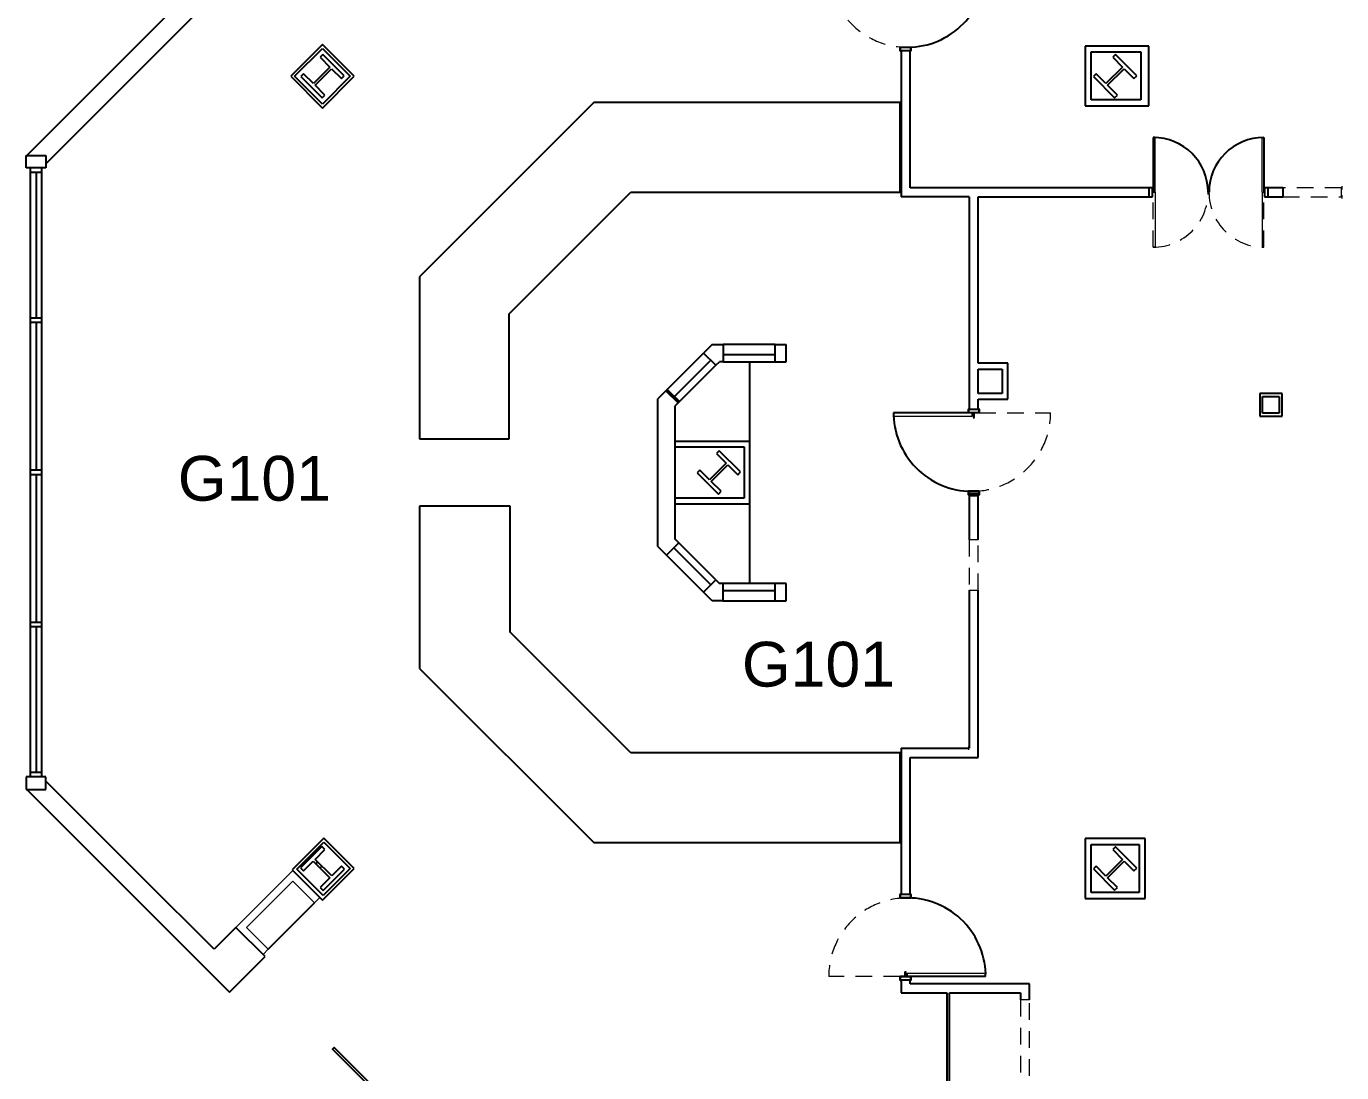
# Model space of a CAD drawing. Header units: inches. Extents: x -115 to 5677, y -261 to 4726.
# Drawn here: x 1113 to 1817, y 920 to 1480 of the extents above; entities that cross this region are included whole.
import ezdxf

# ---------------------------------------------------------------- set-up
doc = ezdxf.new("R2010")
doc.units = ezdxf.units.IN
doc.header["$LTSCALE"] = 96
doc.header["$MEASUREMENT"] = 0
doc.linetypes.add('_Hidden Lines', pattern=[0.15625, 0.09375, -0.0625])
for name, color, linetype in [('A-ANNO-ROOM', 4, 'CONTINUOUS'), ('A-COLS', 5, 'CONTINUOUS'), ('A-DOOR', 2, 'CONTINUOUS'), ('A-FLOR-CASE', 3, 'CONTINUOUS'), ('A-GLAZ', 2, 'CONTINUOUS'), ('A-GLAZ-SILL', 1, 'CONTINUOUS'), ('A-WALL-FULL', 6, 'CONTINUOUS')]:
    doc.layers.add(name, color=color, linetype=linetype)
for name, color, linetype, lineweight in [('A-DOOR-4', 2, '_Hidden Lines', 20), ('A-FLOR-CASE-1', 3, 'CONTINUOUS', 20), ('I-WALL-2', 2, 'CONTINUOUS', 50)]:
    doc.layers.add(name, color=color, linetype=linetype, lineweight=lineweight)
doc.styles.add('ARIAL', font='arial.ttf')

# ---------------------------------------------------------------- blocks, each defined once
blk = doc.blocks.new('Casework 1 - Casework 1-2571384-ABSWR_AR_GL')
at = {"layer": 'A-FLOR-CASE'}
for p, q in [((4655.78, 1606.78), (4562.53, 1513.53)), ((4819.78, 1606.78), (4655.78, 1606.78)), ((4819.78, 1558.78), (4819.78, 1606.78)), ((4610.53, 1493.65), (4675.66, 1558.78)), ((4675.66, 1558.78), (4819.78, 1558.78)), ((4562.53, 1513.53), (4562.53, 1426.66)), ((4610.53, 1426.66), (4610.53, 1493.65)), ((4562.53, 1426.66), (4610.53, 1426.66)), ((4611.02, 1390.66), (4562.53, 1390.66)), ((4562.53, 1390.66), (4562.53, 1303.78)), ((4611.02, 1323.17), (4611.02, 1390.66)), ((4675.66, 1258.53), (4611.02, 1323.17)), ((4562.53, 1303.78), (4655.78, 1210.53)), ((4819.78, 1258.53), (4675.66, 1258.53)), ((4819.78, 1210.53), (4819.78, 1258.53)), ((4655.78, 1210.53), (4819.78, 1210.53))]:
    blk.add_line(p, q, dxfattribs=at)
blk = doc.blocks.new('Casework4 - Casework-6760103-ABSWR_AR_GL')
at = {"layer": 'A-FLOR-CASE'}
blk.add_line((4737.9, 1425.53), (4737.9, 1468.03), dxfattribs=at)
blk = doc.blocks.new('Casework5 - Casework-6813961-ABSWR_AR_GL')
at = {"layer": 'A-FLOR-CASE'}
blk.add_line((4738.9, 1349.28), (4738.9, 1391.78), dxfattribs=at)
blk = doc.blocks.new('WALL STORAGE4 - WALL STORAGE-7831492-ABSWR_AR_GL')
at = {"layer": 'A-FLOR-CASE'}
blk.add_line((4481.09, 1153.5), (4505.84, 1178.24), dxfattribs=at)
at = {"layer": 'A-FLOR-CASE-1'}
for p, q in [((4494.17, 1195.57), (4463.77, 1165.16)), ((4508.67, 1181.07), (4494.17, 1195.57)), ((4469.42, 1165.16), (4494.17, 1189.91)), ((4494.17, 1189.91), (4505.84, 1178.24)), ((4505.84, 1178.24), (4508.67, 1181.07)), ((4463.77, 1165.16), (4478.26, 1150.67)), ((4481.09, 1153.5), (4469.42, 1165.16)), ((4478.26, 1150.67), (4481.09, 1153.5))]:
    blk.add_line(p, q, dxfattribs=at)

msp = doc.modelspace()

# ---------------------------------------------------------------- hatches: boundary and pattern name
at = {"layer": 'A-COLS'}
h = msp.add_hatch(dxfattribs=at)
h.set_pattern_fill('FP_163', color=256, angle=-135, style=0, pattern_type=2)
h.set_pattern_definition([(45, (-3238.246, -167.171), (-9.503515, 9.503515), []), (45, (-3238.247, -152.77), (-9.503515, 9.503515), [])])
h.paths.add_polyline_path([(1272.15, 1017.69), (1283.61, 1029.14), (1282.01, 1030.74), (1276.78, 1025.51), (1267.89, 1034.41), (1273.12, 1039.63), (1271.52, 1041.23), (1260.06, 1029.78), (1261.66, 1028.18), (1266.89, 1033.41), (1275.79, 1024.51), (1270.56, 1019.28)], flags=0)

# ---------------------------------------------------------------- linework, layer by layer
for p, q in [((1272.05, 1465.32), (1270.58, 1463.86)), ((1283.43, 1453.94), (1272.05, 1465.32)), ((1696.31, 1465.32), (1694.85, 1463.86)), ((1707.7, 1453.94), (1696.31, 1465.32)), ((1275.82, 1458.62), (1266.94, 1449.74)), ((1267.85, 1448.83), (1276.73, 1457.71)), ((1270.58, 1463.86), (1275.82, 1458.62)), ((1276.73, 1457.71), (1281.97, 1452.47)), ((1700.08, 1458.62), (1691.2, 1449.74)), ((1692.12, 1448.83), (1701, 1457.71)), ((1694.85, 1463.86), (1700.08, 1458.62)), ((1701, 1457.71), (1706.23, 1452.47)), ((1261.7, 1454.98), (1260.24, 1453.51)), ((1260.24, 1453.51), (1271.62, 1442.13)), ((1266.94, 1449.74), (1261.7, 1454.98)), ((1281.97, 1452.47), (1283.43, 1453.94)), ((1685.97, 1454.98), (1684.5, 1453.51)), ((1684.5, 1453.51), (1695.89, 1442.13)), ((1691.2, 1449.74), (1685.97, 1454.98)), ((1706.23, 1452.47), (1707.7, 1453.94)), ((1273.09, 1443.59), (1267.85, 1448.83)), ((1271.62, 1442.13), (1273.09, 1443.59)), ((1697.35, 1443.59), (1692.12, 1448.83)), ((1695.89, 1442.13), (1697.35, 1443.59)), ((1487.95, 1246.49), (1479.07, 1237.61)), ((1484.18, 1253.19), (1482.72, 1251.72)), ((1482.72, 1251.72), (1487.95, 1246.49)), ((1495.56, 1241.8), (1484.18, 1253.19)), ((1473.84, 1242.84), (1472.37, 1241.38)), ((1472.37, 1241.38), (1483.76, 1230)), ((1479.07, 1237.61), (1473.84, 1242.84)), ((1479.98, 1236.69), (1488.86, 1245.58)), ((1488.86, 1245.58), (1494.1, 1240.34)), ((1494.1, 1240.34), (1495.56, 1241.8)), ((1485.22, 1231.46), (1479.98, 1236.69)), ((1483.76, 1230), (1485.22, 1231.46)), ((1271.52, 1041.23), (1260.06, 1029.78)), ((1267.89, 1034.41), (1273.12, 1039.63)), ((1273.12, 1039.63), (1271.52, 1041.23)), ((1696.31, 1041.06), (1694.85, 1039.59)), ((1694.85, 1039.59), (1700.08, 1034.36)), ((1707.7, 1029.67), (1696.31, 1041.06)), ((1260.06, 1029.78), (1261.66, 1028.18)), ((1261.66, 1028.18), (1266.89, 1033.41)), ((1266.89, 1033.41), (1275.79, 1024.51)), ((1276.78, 1025.51), (1267.89, 1034.41)), ((1272.15, 1017.69), (1283.61, 1029.14)), ((1282.01, 1030.74), (1276.78, 1025.51)), ((1283.61, 1029.14), (1282.01, 1030.74)), ((1685.97, 1030.71), (1684.5, 1029.25)), ((1684.5, 1029.25), (1695.89, 1017.86)), ((1691.2, 1025.48), (1685.97, 1030.71)), ((1700.08, 1034.36), (1691.2, 1025.48)), ((1692.12, 1024.56), (1701, 1033.44)), ((1701, 1033.44), (1706.23, 1028.21)), ((1706.23, 1028.21), (1707.7, 1029.67)), ((1275.79, 1024.51), (1270.56, 1019.28)), ((1697.35, 1019.33), (1692.12, 1024.56)), ((1270.56, 1019.28), (1272.15, 1017.69)), ((1695.89, 1017.86), (1697.35, 1019.33))]:
    msp.add_line(p, q, dxfattribs=at)
at = {"layer": 'A-DOOR'}
for p, q in [((1581.09, 1467.3), (1581.09, 1469.17)), ((1581.15, 1469.24), (1586.78, 1469.24)), ((1581.15, 1469.17), (1581.15, 1467.3)), ((1586.78, 1469.17), (1581.15, 1469.17)), ((1581.15, 1467.3), (1581.53, 1467.3)), ((1581.53, 1467.24), (1581.15, 1467.24)), ((1581.53, 1467.3), (1581.53, 1467.24)), ((1586.4, 1467.3), (1586.78, 1467.3)), ((1586.4, 1467.24), (1586.4, 1467.3)), ((1586.78, 1467.24), (1586.4, 1467.24)), ((1586.78, 1467.3), (1586.78, 1469.17)), ((1586.84, 1469.17), (1586.84, 1467.3)), ((1717.53, 1420.92), (1716.53, 1420.92)), ((1716.53, 1420.92), (1716.53, 1391.55)), ((1774.78, 1420.92), (1775.78, 1420.92)), ((1775.78, 1420.92), (1775.78, 1391.55)), ((1716.15, 1393.99), (1714.15, 1393.99)), ((1714.15, 1393.99), (1714.15, 1389.11)), ((1714.15, 1389.11), (1716.15, 1389.11)), ((1716.15, 1389.11), (1716.15, 1393.99)), ((1778.15, 1393.99), (1776.15, 1393.99)), ((1776.15, 1393.99), (1776.15, 1389.11)), ((1776.15, 1389.11), (1778.15, 1389.11)), ((1617.59, 1275.42), (1617.59, 1273.55)), ((1618.03, 1275.49), (1617.65, 1275.49)), ((1617.65, 1273.55), (1617.65, 1275.42)), ((1617.65, 1275.42), (1618.03, 1275.42)), ((1618.03, 1275.42), (1618.03, 1275.49)), ((1623.28, 1275.49), (1622.9, 1275.49)), ((1622.9, 1275.49), (1622.9, 1275.42)), ((1622.9, 1275.42), (1623.28, 1275.42)), ((1623.28, 1275.42), (1623.28, 1273.55)), ((1623.34, 1273.55), (1623.34, 1275.42)), ((1577.59, 1273.49), (1577.59, 1271.74)), ((1623.28, 1273.49), (1577.59, 1273.49)), ((1623.28, 1273.55), (1617.65, 1273.55)), ((1620.09, 1270.99), (1620.84, 1270.99)), ((1617.59, 1231.42), (1617.59, 1229.55)), ((1623.28, 1231.49), (1617.65, 1231.49)), ((1617.65, 1229.55), (1617.65, 1231.42)), ((1617.65, 1231.42), (1623.28, 1231.42)), ((1618.03, 1229.55), (1617.65, 1229.55)), ((1617.65, 1229.49), (1618.03, 1229.49)), ((1618.03, 1229.49), (1618.03, 1229.55)), ((1623.28, 1229.55), (1622.9, 1229.55)), ((1622.9, 1229.55), (1622.9, 1229.49)), ((1622.9, 1229.49), (1623.28, 1229.49)), ((1623.28, 1231.42), (1623.28, 1229.55)), ((1623.34, 1229.55), (1623.34, 1231.42)), ((1581.09, 1015.67), (1581.09, 1013.8)), ((1581.53, 1015.74), (1581.15, 1015.74)), ((1581.15, 1013.8), (1581.15, 1015.67)), ((1581.15, 1015.67), (1581.53, 1015.67)), ((1581.53, 1015.67), (1581.53, 1015.74)), ((1586.78, 1015.74), (1586.4, 1015.74)), ((1586.4, 1015.74), (1586.4, 1015.67)), ((1586.4, 1015.67), (1586.78, 1015.67)), ((1586.78, 1015.67), (1586.78, 1013.8)), ((1586.84, 1013.8), (1586.84, 1015.67)), ((1586.78, 1013.8), (1581.15, 1013.8)), ((1581.15, 1013.74), (1586.78, 1013.74)), ((1626.84, 971.74), (1581.15, 971.74)), ((1583.59, 974.24), (1583.59, 971.74)), ((1626.84, 971.74), (1626.84, 973.49)), ((1581.09, 971.67), (1581.09, 969.8)), ((1581.15, 969.8), (1581.15, 971.67)), ((1581.15, 971.67), (1586.78, 971.67)), ((1581.53, 969.8), (1581.15, 969.8)), ((1581.15, 969.74), (1581.53, 969.74)), ((1581.53, 969.74), (1581.53, 969.8)), ((1586.78, 969.8), (1586.4, 969.8)), ((1586.4, 969.8), (1586.4, 969.74)), ((1586.4, 969.74), (1586.78, 969.74)), ((1586.78, 971.67), (1586.78, 969.8)), ((1586.84, 969.8), (1586.84, 971.67))]:
    msp.add_line(p, q, dxfattribs=at)
at = {"layer": 'A-DOOR', "lineweight": 9}
for p, q in [((1717.53, 1391.55), (1717.53, 1420.92)), ((1774.78, 1391.55), (1774.78, 1420.92)), ((1716.53, 1391.55), (1717.53, 1391.55)), ((1717.53, 1391.55), (1717.53, 1362.17)), ((1774.78, 1391.55), (1775.78, 1391.55)), ((1774.78, 1391.55), (1774.78, 1362.17)), ((1577.59, 1271.74), (1619.59, 1271.74)), ((1619.59, 1273.49), (1619.59, 1271.74)), ((1619.59, 1271.74), (1619.59, 1273.49)), ((1620.09, 1273.49), (1620.09, 1270.99)), ((1620.84, 1270.99), (1620.84, 1273.49)), ((1584.34, 974.24), (1583.59, 974.24)), ((1584.34, 971.74), (1584.34, 974.24)), ((1584.84, 973.49), (1626.84, 973.49)), ((1584.84, 971.74), (1584.84, 973.49)), ((1584.84, 973.49), (1584.84, 971.74))]:
    msp.add_line(p, q, dxfattribs=at)
at = {"layer": 'A-DOOR'}
msp.add_lwpolyline([(1470.89, 740.79), (1278.03, 933.65), (1277.14, 932.76), (1470, 739.9), (1470.89, 740.79)], dxfattribs=at)
for centre, radius, start, end in [((1584.84, 1511.24), 42.04, 267.61406, 358.11406), ((1581.15, 1469.17), 0.0625, 90, 180), ((1581.15, 1467.3), 0.0625, 180, 270), ((1586.78, 1469.17), 0.0625, 0, 90), ((1586.78, 1467.3), 0.0625, 270, 0), ((1716.53, 1391.55), 29.38, 0, 90), ((1775.78, 1391.55), 29.37, 90, 180), ((1617.65, 1275.42), 0.0625, 90, 180), ((1623.28, 1275.42), 0.0625, 0, 90), ((1619.59, 1273.49), 42.04, 181.88594, 272.38594), ((1617.65, 1273.55), 0.0625, 180, 270), ((1623.28, 1273.55), 0.0625, 270, 0), ((1617.65, 1231.42), 0.0625, 90, 180), ((1617.65, 1229.55), 0.0625, 180, 270), ((1623.28, 1231.42), 0.0625, 0, 90), ((1623.28, 1229.55), 0.0625, 270, 0), ((1581.15, 1015.67), 0.0625, 90, 180), ((1586.78, 1015.67), 0.0625, 0, 90), ((1581.15, 1013.8), 0.0625, 180, 270), ((1584.84, 971.74), 42.04, 1.88594, 92.38594), ((1586.78, 1013.8), 0.0625, 270, 0), ((1581.15, 971.67), 0.0625, 90, 180), ((1586.78, 971.67), 0.0625, 0, 90), ((1581.15, 969.8), 0.0625, 180, 270), ((1586.78, 969.8), 0.0625, 270, 0)]:
    msp.add_arc(centre, radius, start, end, dxfattribs=at)
at = {"layer": 'A-DOOR-4'}
for p, q in [((1716.53, 1362.17), (1716.53, 1391.55)), ((1775.78, 1362.17), (1775.78, 1391.55)), ((1817.4, 1393.99), (1785.9, 1393.99)), ((1785.9, 1389.11), (1817.4, 1389.11)), ((1817.4, 1389.11), (1817.4, 1393.99)), ((1717.53, 1362.17), (1716.53, 1362.17)), ((1774.78, 1362.17), (1775.78, 1362.17)), ((1623.28, 1273.49), (1661.59, 1273.49)), ((1622.9, 1205.49), (1618.03, 1205.49)), ((1618.03, 1205.49), (1618.03, 1178.49)), ((1622.9, 1178.49), (1622.9, 1205.49)), ((1618.03, 1178.49), (1622.9, 1178.49)), ((1581.15, 971.74), (1542.84, 971.74)), ((1650.4, 959.24), (1645.53, 959.24)), ((1645.53, 959.24), (1645.53, 813.49)), ((1650.4, 813.49), (1650.4, 959.24))]:
    msp.add_line(p, q, dxfattribs=at)
for centre, radius, start, end in [((1584.84, 1511.24), 42, 180, 270), ((1716.53, 1391.55), 29.38, 270, 0), ((1775.78, 1391.55), 29.38, 180, 270), ((1619.59, 1273.49), 42, 270, 0), ((1584.84, 971.74), 42, 90, 180)]:
    msp.add_arc(centre, radius, start, end, dxfattribs=at)
at = {"layer": 'A-GLAZ'}
for p, q in [((1514.14, 1304.61), (1486.26, 1304.61)), ((1479.72, 1301.59), (1459.92, 1281.8)), ((1459.92, 1201.18), (1479.72, 1181.38)), ((1486.14, 1178.36), (1514.14, 1178.36))]:
    msp.add_line(p, q, dxfattribs=at)
for points in [[(1118.47, 1402.09), (1118.47, 1324.37)], [(1118.47, 1321.87), (1118.47, 1242.87)], [(1118.47, 1240.37), (1118.47, 1161.37)], [(1118.47, 1158.87), (1118.47, 1081.09)]]:
    msp.add_lwpolyline(points, dxfattribs=at)
at = {"layer": 'A-GLAZ-SILL'}
for p, q in [((1514.14, 1310.11), (1486.26, 1310.11)), ((1456.03, 1285.68), (1475.83, 1305.48)), ((1462.57, 1279.14), (1482.37, 1298.94)), ((1486.26, 1300.86), (1514.14, 1300.86)), ((1475.83, 1177.49), (1456.03, 1197.29)), ((1482.37, 1184.03), (1462.57, 1203.83)), ((1514.14, 1182.11), (1486.14, 1182.11)), ((1486.14, 1172.86), (1514.14, 1172.86))]:
    msp.add_line(p, q, dxfattribs=at)
for points in [[(1115.47, 1081.09), (1115.47, 1402.09)], [(1121.47, 1402.09), (1121.47, 1081.09)]]:
    msp.add_lwpolyline(points, dxfattribs=at)
at = {"layer": 'A-WALL-FULL'}
for p, q in [((1113.49, 1411.34), (1231.38, 1529.23)), ((1238.71, 1521.89), (1123.65, 1406.83)), ((1271.78, 1470.63), (1254.81, 1453.66)), ((1256.93, 1453.66), (1271.78, 1468.51)), ((1288.75, 1453.66), (1271.78, 1470.63)), ((1271.78, 1468.51), (1286.63, 1453.66)), ((1586.4, 1467.24), (1581.53, 1467.24)), ((1581.53, 1467.24), (1581.53, 1389.11)), ((1586.4, 1393.99), (1586.4, 1467.24)), ((1714.15, 1469.86), (1680.15, 1469.86)), ((1680.15, 1469.86), (1680.15, 1437.86)), ((1683.28, 1466.74), (1709.9, 1466.74)), ((1683.28, 1440.99), (1683.28, 1466.74)), ((1709.9, 1466.74), (1709.9, 1440.99)), ((1714.15, 1437.86), (1714.15, 1469.86)), ((1254.81, 1453.66), (1271.78, 1436.69)), ((1271.78, 1438.81), (1256.93, 1453.66)), ((1286.63, 1453.66), (1271.78, 1438.81)), ((1271.78, 1436.69), (1288.75, 1453.66)), ((1680.15, 1437.86), (1714.15, 1437.86)), ((1709.9, 1440.99), (1683.28, 1440.99)), ((1113.28, 1411.34), (1123.65, 1411.34)), ((1113.28, 1404.59), (1113.28, 1411.34)), ((1123.65, 1411.34), (1123.65, 1404.59)), ((1123.65, 1404.59), (1113.28, 1404.59)), ((1618.03, 1389.11), (1581.53, 1389.11)), ((1714.15, 1393.99), (1586.4, 1393.99)), ((1618.03, 1389.11), (1618.03, 1275.49)), ((1622.9, 1389.11), (1714.15, 1389.11)), ((1622.9, 1299.99), (1622.9, 1389.11)), ((1785.9, 1393.99), (1778.15, 1393.99)), ((1778.15, 1389.11), (1778.15, 1393.99)), ((1778.15, 1389.11), (1785.9, 1389.11)), ((1785.9, 1393.99), (1785.9, 1389.11)), ((1480.46, 1310.11), (1475.83, 1305.48)), ((1480.46, 1310.11), (1486.26, 1310.11)), ((1486.26, 1310.11), (1486.26, 1300.86)), ((1514.14, 1300.86), (1514.14, 1310.11)), ((1520.03, 1300.86), (1520.03, 1310.11)), ((1482.37, 1298.94), (1475.83, 1305.48)), ((1514.14, 1300.86), (1520.03, 1300.86)), ((1638.78, 1299.99), (1622.9, 1299.99)), ((1622.9, 1296.86), (1635.65, 1296.86)), ((1622.9, 1283.86), (1622.9, 1296.86)), ((1635.65, 1296.86), (1635.65, 1283.86)), ((1638.78, 1280.74), (1638.78, 1299.99)), ((1456.03, 1285.68), (1451.4, 1281.06)), ((1635.65, 1283.86), (1622.9, 1283.86)), ((1773.53, 1283.74), (1773.53, 1271.74)), ((1785.53, 1283.74), (1773.53, 1283.74)), ((1775.03, 1273.24), (1775.03, 1282.24)), ((1775.03, 1282.24), (1784.03, 1282.24)), ((1784.03, 1282.24), (1784.03, 1273.24)), ((1785.53, 1271.74), (1785.53, 1283.74)), ((1451.4, 1201.92), (1451.4, 1281.06)), ((1460.65, 1205.75), (1460.65, 1277.23)), ((1618.03, 1275.49), (1622.9, 1275.49)), ((1622.9, 1275.49), (1622.9, 1280.74)), ((1622.9, 1280.74), (1638.78, 1280.74)), ((1773.53, 1271.74), (1785.53, 1271.74)), ((1784.03, 1273.24), (1775.03, 1273.24)), ((1460.65, 1258.36), (1500.65, 1258.36)), ((1460.65, 1255.24), (1497.53, 1255.24)), ((1497.53, 1255.24), (1497.53, 1227.74)), ((1500.65, 1224.61), (1500.65, 1258.36)), ((1497.53, 1227.74), (1460.65, 1227.74)), ((1618.03, 1229.49), (1618.03, 1205.49)), ((1622.9, 1205.49), (1622.9, 1229.49)), ((1500.65, 1224.61), (1460.65, 1224.61)), ((1462.57, 1203.83), (1456.03, 1197.29)), ((1475.83, 1177.49), (1482.37, 1184.03)), ((1480.46, 1172.86), (1475.83, 1177.49)), ((1486.14, 1182.11), (1486.14, 1172.86)), ((1520.03, 1182.11), (1514.14, 1182.11)), ((1514.14, 1172.86), (1514.14, 1182.11)), ((1520.03, 1172.86), (1520.03, 1182.11)), ((1618.03, 1178.49), (1618.03, 1093.86)), ((1622.9, 1088.99), (1622.9, 1178.49)), ((1486.14, 1172.86), (1480.46, 1172.86)), ((1581.53, 1093.86), (1581.53, 1015.74)), ((1581.53, 1093.86), (1617.53, 1093.86)), ((1586.4, 1015.74), (1586.4, 1088.99)), ((1586.4, 1088.99), (1622.9, 1088.99)), ((1123.65, 1078.59), (1113.28, 1078.59)), ((1113.28, 1078.59), (1113.28, 1071.84)), ((1123.65, 1071.84), (1123.65, 1078.59)), ((1113.28, 1071.84), (1123.65, 1071.84)), ((1113.49, 1071.84), (1221.98, 963.35)), ((1175.07, 1024.93), (1123.65, 1076.35)), ((1272.54, 1045.72), (1255.57, 1028.75)), ((1258.14, 1029.19), (1272.54, 1043.6)), ((1288.81, 1029.46), (1272.54, 1045.72)), ((1272.54, 1043.6), (1286.69, 1029.46)), ((1712.15, 1045.49), (1680.15, 1045.49)), ((1680.15, 1045.49), (1680.15, 1013.49)), ((1683.28, 1042.36), (1709.03, 1042.36)), ((1683.28, 1016.61), (1683.28, 1042.36)), ((1709.03, 1042.36), (1709.03, 1016.61)), ((1712.15, 1013.49), (1712.15, 1045.49)), ((1255.57, 1028.75), (1271.84, 1012.49)), ((1272.28, 1015.05), (1258.14, 1029.19)), ((1271.84, 1012.49), (1288.81, 1029.46)), ((1286.69, 1029.46), (1272.28, 1015.05)), ((1213.76, 986.24), (1175.07, 1024.93)), ((1581.53, 1015.74), (1586.4, 1015.74)), ((1709.03, 1016.61), (1683.28, 1016.61)), ((1680.15, 1013.49), (1712.15, 1013.49)), ((1225.52, 997.99), (1213.76, 986.24)), ((1241.08, 982.44), (1225.52, 997.99)), ((1221.98, 963.35), (1241.08, 982.44)), ((1586.4, 969.74), (1581.53, 969.74)), ((1581.53, 969.74), (1581.53, 962.86)), ((1586.4, 967.74), (1586.4, 969.74)), ((1650.4, 967.74), (1586.4, 967.74)), ((1650.4, 959.24), (1650.4, 967.74)), ((1581.53, 962.86), (1606.03, 962.86)), ((1606.03, 962.86), (1606.03, 910.64)), ((1607.53, 962.86), (1645.53, 962.86)), ((1607.53, 910.64), (1607.53, 962.86)), ((1645.53, 962.86), (1645.53, 959.24))]:
    msp.add_line(p, q, dxfattribs=at)
for points in [[(1121.47, 1404.59), (1121.47, 1402.09), (1115.47, 1402.09), (1115.47, 1404.59)], [(1514.14, 1310.11), (1520.03, 1310.11)], [(1482.37, 1298.94), (1484.29, 1300.86)], [(1486.26, 1300.86), (1484.29, 1300.86)], [(1462.57, 1279.14), (1460.65, 1277.23)], [(1462.57, 1203.83), (1460.65, 1205.75)], [(1451.4, 1201.92), (1456.03, 1197.29)], [(1482.37, 1184.03), (1484.29, 1182.11)], [(1486.14, 1182.11), (1484.29, 1182.11)], [(1514.14, 1172.86), (1520.03, 1172.86)], [(1115.47, 1078.59), (1115.47, 1081.09), (1121.47, 1081.09), (1121.47, 1078.59)]]:
    msp.add_lwpolyline(points, dxfattribs=at)
for points in [[(1115.47, 1321.87), (1115.47, 1324.37), (1121.47, 1324.37), (1121.47, 1321.87)], [(1115.47, 1240.37), (1115.47, 1242.87), (1121.47, 1242.87), (1121.47, 1240.37)], [(1115.47, 1158.87), (1115.47, 1161.37), (1121.47, 1161.37), (1121.47, 1158.87)]]:
    msp.add_lwpolyline(points, close=True, dxfattribs=at)
at = {"layer": 'I-WALL-2'}
for p, q in [((1817.9, 1393.99), (1817.4, 1393.99)), ((1817.4, 1389.11), (1817.9, 1389.11)), ((1456.03, 1285.68), (1462.57, 1279.14)), ((1622.9, 1229.49), (1618.03, 1229.49)), ((1618.03, 1093.86), (1617.53, 1093.86))]:
    msp.add_line(p, q, dxfattribs=at)

# ---------------------------------------------------------------- block references
at = {"layer": 'A-FLOR-CASE'}
for name, p in [('Casework4 - Casework-6760103-ABSWR_AR_GL', (-3237.25, -167.17)), ('Casework5 - Casework-6813961-ABSWR_AR_GL', (-3238.25, -167.17))]:
    msp.add_blockref(name, p, dxfattribs=at)
at = {"layer": 'A-WALL-FULL'}
for name, p in [('Casework 1 - Casework 1-2571384-ABSWR_AR_GL', (-3238.75, -167.17)), ('WALL STORAGE4 - WALL STORAGE-7831492-ABSWR_AR_GL', (-3238.25, -167.17))]:
    msp.add_blockref(name, p, dxfattribs=at)

# ---------------------------------------------------------------- texts
at = {"layer": 'A-ANNO-ROOM', "style": 'ARIAL'}
for p in [(1194.38, 1226.42), (1496.36, 1126.89)]:
    msp.add_text('G101', height=24, dxfattribs=at).set_placement(p)

doc.saveas('drawing.dxf')
